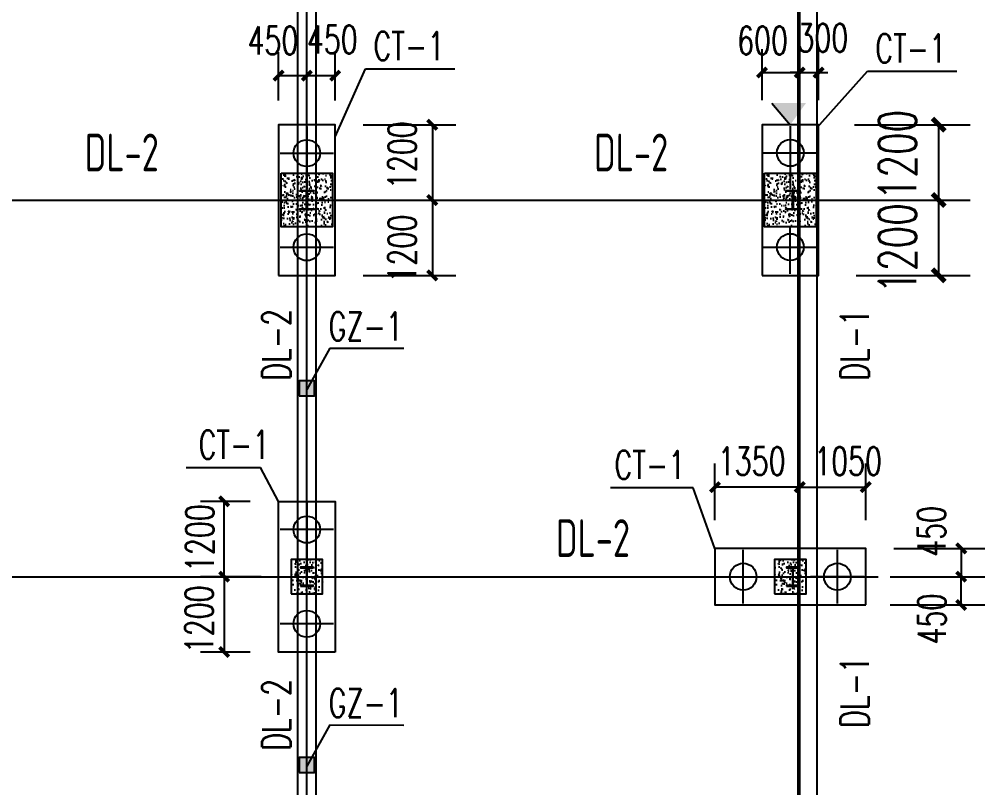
# Model space of a CAD drawing. Extents: x 180850 to 1400258, y 48356 to 327067.
# Drawn here: x 357599 to 372974, y 182821 to 195061 of the extents above; entities that cross this region are included whole.
import ezdxf

# ---------------------------------------------------------------- set-up
doc = ezdxf.new("R2010")
doc.units = 0
doc.header["$LTSCALE"] = 1000
for name, color, linetype in [('AXIS', 3, 'Continuous'), ('BASE_DE', 7, 'Continuous'), ('DIM_LEAD', 3, 'Continuous'), ('DOTE', 1, 'Continuous'), ('GZ', 50, 'Continuous'), ('NUM', 7, 'Continuous'), ('PUB_HATCH', 8, 'Continuous'), ('TEXT', 7, 'Continuous'), ('YCX', 90, 'Continuous'), ('承台', 2, 'Continuous'), ('桩', 201, 'Continuous')]:
    doc.layers.add(name, color=color, linetype=linetype)
doc.styles.add('_TCH_DIM_T3', font='SIMPLEX', dxfattribs={"width": 0.705882, "bigfont": 'GBCBIG'})
doc.styles.add('TSSD_Norm', font='tssdeng.shx', dxfattribs={"bigfont": 'hztxt.shx'})
doc.dimstyles.new('_TCH_ARCH&&150', dxfattribs={"dimtxt": 446.25, "dimasz": 150, "dimexe": 375, "dimexo": 450, "dimgap": 189.375, "dimtad": 1, "dimdec": 0, "dimzin": 0, "dimdsep": 46, "dimtxsty": '_TCH_DIM_T3', "dimblk": 'ARCHTICK', "dimcen": 0.09, "dimclrd": 3, "dimclre": 3, "dimclrt": 7, "dimazin": 2, "dimtfac": 1, "dimtdec": 0, "dimtix": 1, "dimtmove": 2, "dimatfit": 3, "dimfxl": 1, "dimtolj": 1, "dimtzin": 0, "dimarcsym": 0})
doc.dimstyles.new('TCH-200-1', dxfattribs={"dimtxt": 595, "dimasz": 200, "dimexe": 500, "dimexo": 600, "dimgap": 252.5, "dimtad": 1, "dimdec": 0, "dimzin": 0, "dimdsep": 46, "dimtxsty": '_TCH_DIM_T3', "dimblk": 'ARCHTICK', "dimcen": 0.09, "dimclrd": 3, "dimclre": 3, "dimclrt": 7, "dimazin": 2, "dimtfac": 1, "dimtdec": 0, "dimtix": 1, "dimtmove": 2, "dimatfit": 3, "dimfxl": 1, "dimtolj": 1, "dimtzin": 0, "dimarcsym": 0})
doc.dimstyles.new('TCH_150_1', dxfattribs={"dimtxt": 446.25, "dimasz": 150, "dimexe": 375, "dimexo": 450, "dimgap": 189.375, "dimtad": 1, "dimdec": 0, "dimzin": 0, "dimdsep": 46, "dimtxsty": '_TCH_DIM_T3', "dimblk": 'ARCHTICK', "dimcen": 0.09, "dimclrd": 256, "dimclre": 256, "dimclrt": 7, "dimazin": 2, "dimtfac": 1, "dimtdec": 0, "dimtix": 1, "dimtmove": 2, "dimatfit": 3, "dimfxl": 1, "dimtolj": 1, "dimtzin": 0, "dimarcsym": 0})

# ---------------------------------------------------------------- blocks, each defined once
blk = doc.blocks.new('A$C33B20A31')
at = {"layer": 'GZ'}
for points in [[(41540, 17900), (41760, 17900), (41760, 17890), (41657, 17890), (41653, 17885), (41653, 17615), (41657, 17610), (41760, 17610), (41760, 17600), (41540, 17600), (41540, 17610), (41643, 17610), (41647, 17615), (41647, 17885), (41643, 17890), (41540, 17890), (41540, 17900)], [(49280, 17900), (49500, 17900), (49500, 17890), (49397, 17890), (49393, 17885), (49393, 17615), (49397, 17610), (49500, 17610), (49500, 17600), (49280, 17600), (49280, 17610), (49383, 17610), (49387, 17615), (49387, 17885), (49383, 17890), (49280, 17890), (49280, 17900)], [(41550, 11600), (41750, 11600), (41750, 11610), (41657, 11610), (41653, 11615), (41653, 11885), (41657, 11890), (41750, 11890), (41750, 11900), (41550, 11900), (41550, 11890), (41643, 11890), (41647, 11885), (41647, 11615), (41643, 11610), (41550, 11610), (41550, 11600)], [(49290, 11600), (49490, 11600), (49490, 11610), (49397, 11610), (49393, 11615), (49393, 11885), (49397, 11890), (49490, 11890), (49490, 11900), (49290, 11900), (49290, 11890), (49383, 11890), (49387, 11885), (49387, 11615), (49383, 11610), (49290, 11610), (49290, 11600)]]:
    blk.add_lwpolyline(points, close=True, dxfattribs=at)
blk = doc.blocks.new('_ArchTick')
at = {"color": 0, "linetype": 'ByBlock', "const_width": 0.4}
blk.add_lwpolyline([(-0.5, -0.5), (0.5, 0.5)], dxfattribs=at)
blk = doc.blocks.new('*D1067')
at = {"layer": 'AXIS', "linetype": 'ByBlock', "lineweight": -2, "transparency": 16777216}
for p, q in [((371528, 186632), (372974, 186632)), ((372599, 186632), (372599, 186182)), ((371528, 186182), (372974, 186182))]:
    blk.add_line(p, q, dxfattribs=at)
at = {"layer": 'Defpoints', "color": 0, "linetype": 'ByBlock', "transparency": 16777216}
for p in [(371078, 186632), (371078, 186182), (372599, 186182)]:
    blk.add_point(p, dxfattribs=at)
at = {"layer": 'AXIS', "linetype": 'ByBlock', "lineweight": -2, "transparency": 16777216, "xscale": 150, "yscale": 150, "zscale": 150}
for p, rotation in [((372599, 186632), 90), ((372599, 186182), 270)]:
    blk.add_blockref('_ArchTick', p, dxfattribs=dict(at, rotation=rotation))
at = {"layer": 'AXIS', "color": 7, "linetype": 'ByBlock', "transparency": 16777216, "insert": (372124, 186904), "char_height": 446.2, "attachment_point": 5, "rotation": 90, "style": '_TCH_DIM_T3'}
blk.add_mtext('\\A1;450', dxfattribs=at)
blk = doc.blocks.new('*D1068')
at = {"layer": 'AXIS', "linetype": 'ByBlock', "lineweight": -2, "transparency": 16777216}
for p, q in [((370028, 187082), (370028, 187985)), ((371078, 187082), (371078, 187985)), ((370028, 187610), (371078, 187610))]:
    blk.add_line(p, q, dxfattribs=at)
at = {"layer": 'Defpoints', "color": 0, "linetype": 'ByBlock', "transparency": 16777216}
for p in [(371078, 187610), (370028, 186632), (371078, 186632)]:
    blk.add_point(p, dxfattribs=at)
at = {"layer": 'AXIS', "linetype": 'ByBlock', "lineweight": -2, "transparency": 16777216, "xscale": 150, "yscale": 150, "zscale": 150, "rotation": 180}
blk.add_blockref('_ArchTick', (370028, 187610), dxfattribs=at)
at = {"layer": 'AXIS', "linetype": 'ByBlock', "lineweight": -2, "transparency": 16777216, "xscale": 150, "yscale": 150, "zscale": 150}
blk.add_blockref('_ArchTick', (371078, 187610), dxfattribs=at)
at = {"layer": 'AXIS', "color": 7, "linetype": 'ByBlock', "transparency": 16777216, "insert": (370798, 188023), "char_height": 446.2, "attachment_point": 5, "style": '_TCH_DIM_T3'}
blk.add_mtext('\\A1;1050', dxfattribs=at)
blk = doc.blocks.new('*D1069')
at = {"layer": 'AXIS', "linetype": 'ByBlock', "lineweight": -2, "transparency": 16777216}
for p, q in [((368678, 187082), (368678, 187985)), ((370028, 187082), (370028, 187985)), ((370028, 187610), (368678, 187610))]:
    blk.add_line(p, q, dxfattribs=at)
at = {"layer": 'Defpoints', "color": 0, "linetype": 'ByBlock', "transparency": 16777216}
for p in [(368678, 187610), (368678, 186632), (370028, 186632)]:
    blk.add_point(p, dxfattribs=at)
at = {"layer": 'AXIS', "linetype": 'ByBlock', "lineweight": -2, "transparency": 16777216, "xscale": 150, "yscale": 150, "zscale": 150, "rotation": 180}
blk.add_blockref('_ArchTick', (368678, 187610), dxfattribs=at)
at = {"layer": 'AXIS', "linetype": 'ByBlock', "lineweight": -2, "transparency": 16777216, "xscale": 150, "yscale": 150, "zscale": 150}
blk.add_blockref('_ArchTick', (370028, 187610), dxfattribs=at)
at = {"layer": 'AXIS', "color": 7, "linetype": 'ByBlock', "transparency": 16777216, "insert": (369263, 188023), "char_height": 446.2, "attachment_point": 5, "style": '_TCH_DIM_T3'}
blk.add_mtext('\\A1;1350', dxfattribs=at)
blk = doc.blocks.new('*D1070')
at = {"layer": 'AXIS', "linetype": 'ByBlock', "lineweight": -2, "transparency": 16777216}
for p, q in [((371467, 186182), (372974, 186182)), ((372599, 185732), (372599, 186182)), ((371467, 185732), (372974, 185732))]:
    blk.add_line(p, q, dxfattribs=at)
at = {"layer": 'Defpoints', "color": 0, "linetype": 'ByBlock', "transparency": 16777216}
for p in [(371017, 186182), (372599, 186182), (371017, 185732)]:
    blk.add_point(p, dxfattribs=at)
at = {"layer": 'AXIS', "linetype": 'ByBlock', "lineweight": -2, "transparency": 16777216, "xscale": 150, "yscale": 150, "zscale": 150}
for p, rotation in [((372599, 186182), 90), ((372599, 185732), 270)]:
    blk.add_blockref('_ArchTick', p, dxfattribs=dict(at, rotation=rotation))
at = {"layer": 'AXIS', "color": 7, "linetype": 'ByBlock', "transparency": 16777216, "insert": (372134, 185508), "char_height": 446.2, "attachment_point": 5, "rotation": 90, "style": '_TCH_DIM_T3'}
blk.add_mtext('\\A1;450', dxfattribs=at)
blk = doc.blocks.new('*D1079')
at = {"color": 3, "lineweight": -2, "transparency": 16777216}
for p, q in [((369428, 193771), (369428, 194587)), ((370028, 193771), (370028, 194587)), ((369428, 194212), (370028, 194212))]:
    blk.add_line(p, q, dxfattribs=at)
at = {"layer": 'Defpoints', "color": 0, "transparency": 16777216}
for p in [(370028, 194212), (369428, 193321), (370028, 193321)]:
    blk.add_point(p, dxfattribs=at)
at = {"color": 3, "lineweight": -2, "transparency": 16777216, "xscale": 150, "yscale": 150, "zscale": 150, "rotation": 180}
blk.add_blockref('_ArchTick', (369428, 194212), dxfattribs=at)
at = {"color": 3, "lineweight": -2, "transparency": 16777216, "xscale": 150, "yscale": 150, "zscale": 150}
blk.add_blockref('_ArchTick', (370028, 194212), dxfattribs=at)
at = {"color": 7, "transparency": 16777216, "insert": (369436, 194722), "char_height": 446.2, "attachment_point": 5, "style": '_TCH_DIM_T3'}
blk.add_mtext('\\A1;600', dxfattribs=at)
blk = doc.blocks.new('*D1080')
at = {"color": 3, "lineweight": -2, "transparency": 16777216}
for p, q in [((370028, 193771), (370028, 194587)), ((370328, 193771), (370328, 194587)), ((370028, 194212), (369878, 194212)), ((370028, 194212), (370328, 194212)), ((370328, 194212), (370478, 194212))]:
    blk.add_line(p, q, dxfattribs=at)
at = {"layer": 'Defpoints', "color": 0, "transparency": 16777216}
for p in [(370328, 194212), (370028, 193321), (370328, 193321)]:
    blk.add_point(p, dxfattribs=at)
at = {"color": 3, "lineweight": -2, "transparency": 16777216, "xscale": 150, "yscale": 150, "zscale": 150}
blk.add_blockref('_ArchTick', (370028, 194212), dxfattribs=at)
at = {"color": 3, "lineweight": -2, "transparency": 16777216, "xscale": 150, "yscale": 150, "zscale": 150, "rotation": 180}
blk.add_blockref('_ArchTick', (370328, 194212), dxfattribs=at)
at = {"color": 7, "transparency": 16777216, "insert": (370395, 194766), "char_height": 446.2, "attachment_point": 5, "style": '_TCH_DIM_T3'}
blk.add_mtext('\\A1;300', dxfattribs=at)
blk = doc.blocks.new('*D1081')
at = {"color": 3, "lineweight": -2, "transparency": 16777216}
for p, q in [((361728, 193768), (361728, 194539)), ((362178, 193768), (362178, 194539)), ((361728, 194164), (362178, 194164))]:
    blk.add_line(p, q, dxfattribs=at)
at = {"layer": 'Defpoints', "color": 0, "transparency": 16777216}
for p in [(362178, 194164), (361728, 193318), (362178, 193318)]:
    blk.add_point(p, dxfattribs=at)
at = {"color": 3, "lineweight": -2, "transparency": 16777216, "xscale": 150, "yscale": 150, "zscale": 150, "rotation": 180}
blk.add_blockref('_ArchTick', (361728, 194164), dxfattribs=at)
at = {"color": 3, "lineweight": -2, "transparency": 16777216, "xscale": 150, "yscale": 150, "zscale": 150}
blk.add_blockref('_ArchTick', (362178, 194164), dxfattribs=at)
at = {"color": 7, "transparency": 16777216, "insert": (361638, 194724), "char_height": 446.2, "attachment_point": 5, "style": '_TCH_DIM_T3'}
blk.add_mtext('\\A1;450', dxfattribs=at)
blk = doc.blocks.new('*D1082')
at = {"color": 3, "lineweight": -2, "transparency": 16777216}
for p, q in [((362178, 193768), (362178, 194539)), ((362628, 193768), (362628, 194539)), ((362178, 194164), (362628, 194164))]:
    blk.add_line(p, q, dxfattribs=at)
at = {"layer": 'Defpoints', "color": 0, "transparency": 16777216}
for p in [(362628, 194164), (362178, 193318), (362628, 193318)]:
    blk.add_point(p, dxfattribs=at)
at = {"color": 3, "lineweight": -2, "transparency": 16777216, "xscale": 150, "yscale": 150, "zscale": 150, "rotation": 180}
blk.add_blockref('_ArchTick', (362178, 194164), dxfattribs=at)
at = {"color": 3, "lineweight": -2, "transparency": 16777216, "xscale": 150, "yscale": 150, "zscale": 150}
blk.add_blockref('_ArchTick', (362628, 194164), dxfattribs=at)
at = {"color": 7, "transparency": 16777216, "insert": (362584, 194741), "char_height": 446.2, "attachment_point": 5, "style": '_TCH_DIM_T3'}
blk.add_mtext('\\A1;450', dxfattribs=at)
blk = doc.blocks.new('*D1083')
at = {"layer": 'AXIS', "color": 3, "linetype": 'ByBlock', "lineweight": -2, "transparency": 16777216}
for p, q in [((370898, 192182), (372740, 192182)), ((372240, 192182), (372240, 190982)), ((370928, 190982), (372740, 190982))]:
    blk.add_line(p, q, dxfattribs=at)
at = {"layer": 'Defpoints', "color": 0, "linetype": 'ByBlock', "transparency": 16777216}
for p in [(370298, 192182), (370328, 190982), (372240, 190982)]:
    blk.add_point(p, dxfattribs=at)
at = {"layer": 'AXIS', "color": 3, "linetype": 'ByBlock', "lineweight": -2, "transparency": 16777216, "xscale": 200, "yscale": 200, "zscale": 200}
for p, rotation in [((372240, 192182), 90), ((372240, 190982), 270)]:
    blk.add_blockref('_ArchTick', p, dxfattribs=dict(at, rotation=rotation))
at = {"layer": 'AXIS', "color": 7, "linetype": 'ByBlock', "transparency": 16777216, "insert": (371585, 191411), "char_height": 595, "attachment_point": 5, "rotation": 90, "style": '_TCH_DIM_T3'}
blk.add_mtext('\\A1;1200', dxfattribs=at)
blk = doc.blocks.new('*D1084')
at = {"layer": 'AXIS', "color": 3, "linetype": 'ByBlock', "lineweight": -2, "transparency": 16777216}
for p, q in [((370898, 193382), (372740, 193382)), ((372240, 193382), (372240, 192182)), ((370898, 192182), (372740, 192182))]:
    blk.add_line(p, q, dxfattribs=at)
at = {"layer": 'Defpoints', "color": 0, "linetype": 'ByBlock', "transparency": 16777216}
for p in [(370298, 193382), (370298, 192182), (372240, 192182)]:
    blk.add_point(p, dxfattribs=at)
at = {"layer": 'AXIS', "color": 3, "linetype": 'ByBlock', "lineweight": -2, "transparency": 16777216, "xscale": 200, "yscale": 200, "zscale": 200}
for p, rotation in [((372240, 193382), 90), ((372240, 192182), 270)]:
    blk.add_blockref('_ArchTick', p, dxfattribs=dict(at, rotation=rotation))
at = {"layer": 'AXIS', "color": 7, "linetype": 'ByBlock', "transparency": 16777216, "insert": (371585, 192899), "char_height": 595, "attachment_point": 5, "rotation": 90, "style": '_TCH_DIM_T3'}
blk.add_mtext('\\A1;1200', dxfattribs=at)
blk = doc.blocks.new('*D1085')
at = {"color": 3, "lineweight": -2, "transparency": 16777216}
for p, q in [((363078, 192182), (364552, 192182)), ((364177, 192182), (364177, 190982)), ((363078, 190982), (364552, 190982))]:
    blk.add_line(p, q, dxfattribs=at)
at = {"layer": 'Defpoints', "color": 0, "transparency": 16777216}
for p in [(362628, 192182), (362628, 190982), (364177, 190982)]:
    blk.add_point(p, dxfattribs=at)
at = {"color": 3, "lineweight": -2, "transparency": 16777216, "xscale": 150, "yscale": 150, "zscale": 150}
for p, rotation in [((364177, 192182), 90), ((364177, 190982), 270)]:
    blk.add_blockref('_ArchTick', p, dxfattribs=dict(at, rotation=rotation))
at = {"color": 7, "transparency": 16777216, "insert": (363695, 191408), "char_height": 446.2, "attachment_point": 5, "rotation": 90, "style": '_TCH_DIM_T3'}
blk.add_mtext('\\A1;1200', dxfattribs=at)
blk = doc.blocks.new('*D1086')
at = {"color": 3, "lineweight": -2, "transparency": 16777216}
for p, q in [((363078, 193382), (364552, 193382)), ((364177, 193382), (364177, 192182)), ((363078, 192182), (364552, 192182))]:
    blk.add_line(p, q, dxfattribs=at)
at = {"layer": 'Defpoints', "color": 0, "transparency": 16777216}
for p in [(362628, 193382), (362628, 192182), (364177, 192182)]:
    blk.add_point(p, dxfattribs=at)
at = {"color": 3, "lineweight": -2, "transparency": 16777216, "xscale": 150, "yscale": 150, "zscale": 150}
for p, rotation in [((364177, 193382), 90), ((364177, 192182), 270)]:
    blk.add_blockref('_ArchTick', p, dxfattribs=dict(at, rotation=rotation))
at = {"color": 7, "transparency": 16777216, "insert": (363695, 192896), "char_height": 446.2, "attachment_point": 5, "rotation": 90, "style": '_TCH_DIM_T3'}
blk.add_mtext('\\A1;1200', dxfattribs=at)
blk = doc.blocks.new('*D1105')
at = {"layer": 'AXIS', "linetype": 'ByBlock', "lineweight": -2, "transparency": 16777216}
for p, q in [((361453, 186182), (360486, 186182)), ((360861, 186182), (360861, 184982)), ((361278, 184982), (360486, 184982))]:
    blk.add_line(p, q, dxfattribs=at)
at = {"layer": 'Defpoints', "color": 0, "linetype": 'ByBlock', "transparency": 16777216}
for p in [(361903, 186182), (360861, 184982), (361728, 184982)]:
    blk.add_point(p, dxfattribs=at)
at = {"layer": 'AXIS', "linetype": 'ByBlock', "lineweight": -2, "transparency": 16777216, "xscale": 150, "yscale": 150, "zscale": 150}
for p, rotation in [((360861, 186182), 90), ((360861, 184982), 270)]:
    blk.add_blockref('_ArchTick', p, dxfattribs=dict(at, rotation=rotation))
at = {"layer": 'AXIS', "color": 7, "linetype": 'ByBlock', "transparency": 16777216, "insert": (360465, 185503), "char_height": 446.2, "attachment_point": 5, "rotation": 90, "style": '_TCH_DIM_T3'}
blk.add_mtext('\\A1;1200', dxfattribs=at)
blk = doc.blocks.new('*D1106')
at = {"layer": 'AXIS', "linetype": 'ByBlock', "lineweight": -2, "transparency": 16777216}
for p, q in [((361278, 187382), (360486, 187382)), ((360861, 186182), (360861, 187382)), ((361453, 186182), (360486, 186182))]:
    blk.add_line(p, q, dxfattribs=at)
at = {"layer": 'Defpoints', "color": 0, "linetype": 'ByBlock', "transparency": 16777216}
for p in [(360861, 187382), (361728, 187382), (361903, 186182)]:
    blk.add_point(p, dxfattribs=at)
at = {"layer": 'AXIS', "linetype": 'ByBlock', "lineweight": -2, "transparency": 16777216, "xscale": 150, "yscale": 150, "zscale": 150}
for p, rotation in [((360861, 187382), 90), ((360861, 186182), 270)]:
    blk.add_blockref('_ArchTick', p, dxfattribs=dict(at, rotation=rotation))
at = {"layer": 'AXIS', "color": 7, "linetype": 'ByBlock', "transparency": 16777216, "insert": (360474, 186797), "char_height": 446.2, "attachment_point": 5, "rotation": 90, "style": '_TCH_DIM_T3'}
blk.add_mtext('\\A1;1200', dxfattribs=at)

msp = doc.modelspace()

# ---------------------------------------------------------------- hatches: boundary and pattern name
h = msp.add_hatch(color=256)
h.dxf.hatch_style = 1
h.paths.add_polyline_path([(362298.16, 189302.35), (362058.16, 189302.35), (362058.16, 189062.35), (362298.16, 189062.35)])
h = msp.add_hatch(color=256)
h.dxf.hatch_style = 1
h.paths.add_polyline_path([(362298.16, 183302.35), (362058.16, 183302.35), (362058.16, 183062.35), (362298.16, 183062.35)])
at = {"layer": 'PUB_HATCH', "linetype": 'ByBlock', "ltscale": 0.1}
h = msp.add_hatch(dxfattribs=at)
h.set_pattern_fill('AR-CONC', color=8, scale=100)
h.set_pattern_definition([(50, (-1578901.15, -460133.39), (182.184669, -15.939086), [19.05, -209.55]), (355, (-1578901.15, -460133.39), (-35.242826, 191.056643), [15.24, -167.64]), (100.451, (-1578885.96, -460134.72), (146.942502, 175.116688), [16.19, -178.09]), (46.1842, (-1578901.15, -460082.59), (271.07904, -42.042328), [28.575, -314.325]), (96.6356, (-1578878.56, -460086.1), (237.404234, 247.425556), [24.285, -267.135]), (351.184, (-1578901.15, -460082.6), (237.404606, 247.425118), [22.86, -251.46]), (21, (-1578875.75, -460095.29), (151.61488, -102.265519), [19.05, -209.55]), (326, (-1578875.75, -460095.29), (61.802028, 184.187966), [15.24, -167.64]), (71.4514, (-1578863.11, -460103.81), (213.416491, 81.922858), [16.19, -178.09]), (37.5, (-1578901.15, -460133.39), (3.0886033, 84.5550389), [0, -165.608, 0, -170.18, 0, -168.275]), (7.5, (-1578901.15, -460133.39), (66.8196625, 100.180575), [0, -97.028, 0, -161.798, 0, -64.135]), (327.5, (-1578957.79, -460133.39), (135.5905952, -5.728744), [0, -63.5, 0, -198.12, 0, -262.89]), (317.5, (-1578983.19, -460133.39), (148.1291814, 25.426491), [0, -82.55, 0, -131.572, 0, -186.69])])
h.paths.add_polyline_path([(362588.16, 191757.23), (361768.16, 191757.1), (361768.16, 192607.35), (362588.16, 192607.48)])
h = msp.add_hatch(dxfattribs=at)
h.set_pattern_fill('AR-CONC', color=8, scale=100)
h.set_pattern_definition([(50, (-1571201.12, -460133.3), (182.184669, -15.939086), [19.05, -209.55]), (355, (-1571201.12, -460133.3), (-35.242826, 191.056643), [15.24, -167.64]), (100.451, (-1571185.94, -460134.63), (146.942502, 175.116688), [16.19, -178.09]), (46.1842, (-1571201.12, -460082.5), (271.07904, -42.042328), [28.575, -314.325]), (96.6356, (-1571178.53, -460086), (237.404234, 247.425556), [24.285, -267.135]), (351.184, (-1571201.12, -460082.5), (237.404606, 247.425118), [22.86, -251.46]), (21, (-1571175.72, -460095.2), (151.61488, -102.265519), [19.05, -209.55]), (326, (-1571175.72, -460095.2), (61.802028, 184.187966), [15.24, -167.64]), (71.4514, (-1571163.09, -460103.73), (213.416491, 81.922858), [16.19, -178.09]), (37.5, (-1571201.12, -460133.306), (3.0886033, 84.5550389), [0, -165.608, 0, -170.18, 0, -168.275]), (7.5, (-1571201.12, -460133.31), (66.8196625, 100.180575), [0, -97.028, 0, -161.798, 0, -64.135]), (327.5, (-1571257.76, -460133.306), (135.5905952, -5.728744), [0, -63.5, 0, -198.12, 0, -262.89]), (317.5, (-1571283.16, -460133.31), (148.1291814, 25.426491), [0, -82.55, 0, -131.572, 0, -186.69])])
h.paths.add_polyline_path([(370288.19, 191757.31), (369468.19, 191757.18), (369468.19, 192607.44), (370288.19, 192607.56)])
h = msp.add_hatch(dxfattribs=at)
h.set_pattern_fill('AR-CONC', color=8, scale=100, angle=180)
h.set_pattern_definition([(230, (2303257.47, 912171.05), (-182.184669, 15.939086), [19.05, -209.55]), (175, (2303257.47, 912171.05), (35.242826, -191.056643), [15.24, -167.64]), (280.451, (2303242.29, 912172.37), (-146.942502, -175.116688), [16.19, -178.09]), (226.1842, (2303257.47, 912120.25), (-271.07904, 42.042328), [28.575, -314.325]), (276.6356, (2303234.88, 912123.75), (-237.404234, -247.425556), [24.285, -267.135]), (171.184, (2303257.47, 912120.25), (-237.404606, -247.425118), [22.86, -251.46]), (201, (2303232.07, 912132.95), (-151.61488, 102.265519), [19.05, -209.55]), (146, (2303232.07, 912132.95), (-61.802028, -184.187966), [15.24, -167.64]), (251.4514, (2303219.43, 912141.47), (-213.416491, -81.922858), [16.19, -178.09]), (217.5, (2303257.47, 912171.046), (-3.0886033, -84.5550389), [0, -165.608, 0, -170.18, 0, -168.275]), (187.5, (2303257.47, 912171.05), (-66.8196625, -100.180575), [0, -97.028, 0, -161.798, 0, -64.135]), (147.5, (2303314.11, 912171.046), (-135.5905952, 5.728744), [0, -63.5, 0, -198.12, 0, -262.89]), (137.5, (2303339.51, 912171.05), (-148.1291814, -25.426491), [0, -82.55, 0, -131.572, 0, -186.69])])
h.paths.add_polyline_path([(361928.29, 186457.33), (362428.29, 186457.33), (362428.29, 185907.33), (361928.29, 185907.33)])
h = msp.add_hatch(dxfattribs=at)
h.set_pattern_fill('AR-CONC', color=8, scale=100, angle=180)
h.set_pattern_definition([(230, (2310957.34, 912171.05), (-182.184669, 15.939086), [19.05, -209.55]), (175, (2310957.34, 912171.05), (35.242826, -191.056643), [15.24, -167.64]), (280.451, (2310942.16, 912172.37), (-146.942502, -175.116688), [16.19, -178.09]), (226.1842, (2310957.34, 912120.25), (-271.07904, 42.042328), [28.575, -314.325]), (276.6356, (2310934.75, 912123.75), (-237.404234, -247.425556), [24.285, -267.135]), (171.184, (2310957.34, 912120.25), (-237.404606, -247.425118), [22.86, -251.46]), (201, (2310931.94, 912132.95), (-151.61488, 102.265519), [19.05, -209.55]), (146, (2310931.94, 912132.95), (-61.802028, -184.187966), [15.24, -167.64]), (251.4514, (2310919.3, 912141.47), (-213.416491, -81.922858), [16.19, -178.09]), (217.5, (2310957.34, 912171.046), (-3.0886033, -84.5550389), [0, -165.608, 0, -170.18, 0, -168.275]), (187.5, (2310957.34, 912171.05), (-66.8196625, -100.180575), [0, -97.028, 0, -161.798, 0, -64.135]), (147.5, (2311013.98, 912171.046), (-135.5905952, 5.728744), [0, -63.5, 0, -198.12, 0, -262.89]), (137.5, (2311039.38, 912171.05), (-148.1291814, -25.426491), [0, -82.55, 0, -131.572, 0, -186.69])])
h.paths.add_polyline_path([(369628.16, 186457.33), (370128.16, 186457.33), (370128.16, 185907.33), (369628.16, 185907.33)])

# ---------------------------------------------------------------- linework, layer by layer
for points in [[(320258.16, 210202.35), (370298.16, 210202.35), (370298.16, 174162.35), (320258.16, 174162.35)], [(320558.16, 209902.35), (369998.16, 209902.35), (369998.16, 174462.35), (320558.16, 174462.35)], [(362028.16, 174982.18), (362328.16, 174982.18), (362328.16, 209902.35), (362028.16, 209902.35)], [(362058.16, 189062.35), (362298.16, 189062.35), (362298.16, 189302.35), (362058.16, 189302.35)], [(361928.29, 185907.33), (362428.29, 185907.33), (362428.29, 186457.33), (361928.29, 186457.33)], [(369628.16, 185907.33), (370128.16, 185907.33), (370128.16, 186457.33), (369628.16, 186457.33)], [(362058.16, 183062.35), (362298.16, 183062.35), (362298.16, 183302.35), (362058.16, 183302.35)]]:
    msp.add_lwpolyline(points, close=True)
at = {"layer": 'BASE_DE'}
for points in [[(361768.16, 192607.35), (362588.16, 192607.48), (362588.16, 191757.23), (361768.16, 191757.1)], [(369468.19, 192607.44), (370288.19, 192607.56), (370288.19, 191757.31), (369468.19, 191757.18)]]:
    msp.add_lwpolyline(points, close=True, dxfattribs=at)
at = {"layer": 'DIM_LEAD'}
for p, q in [((362628.17, 193189.64), (363115.06, 194269.94)), ((363115.06, 194269.94), (364536.78, 194269.94)), ((370301.62, 193332.44), (371106.06, 194232.79)), ((371106.06, 194232.79), (372527.78, 194232.79)), ((360256.67, 187921.62), (361438.01, 187921.62)), ((361728.14, 187382.48), (361438.01, 187921.62)), ((368330, 187599.02), (367013.77, 187599.02)), ((368678.03, 186632.35), (368330, 187599.02))]:
    msp.add_line(p, q, dxfattribs=at)
at = {"layer": 'DOTE'}
for p, q in [((362178.16, 173307.35), (362178.16, 211057.35)), ((370028.16, 173307.35), (370028.16, 211057.35)), ((319403.16, 192182.35), (371278.16, 192182.35)), ((319403.16, 186182.35), (371278.16, 186182.35))]:
    msp.add_line(p, q, dxfattribs=at)
at = {"layer": 'TEXT', "color": 5}
msp.add_line((369583.36, 193726.97), (369878.19, 193382.44), dxfattribs=at)
msp.add_solid([(370127.75, 193726.97), (369878.19, 193382.44), (369583.36, 193726.97)], dxfattribs=at)
at = {"layer": 'YCX'}
for p, q in [((362546.33, 189821.38), (362178.16, 189162.19)), ((362546.33, 189821.38), (363723.97, 189819.84)), ((362546.33, 183821.38), (362178.16, 183162.19)), ((362546.33, 183821.38), (363723.97, 183819.84))]:
    msp.add_line(p, q, dxfattribs=at)
at = {"layer": '承台'}
for points in [[(361728.17, 190982.35), (362628.17, 190982.35), (362628.17, 193382.35), (361728.17, 193382.35)], [(369428.19, 190982.44), (370328.19, 190982.44), (370328.19, 193382.44), (369428.19, 193382.44)], [(362628.14, 184982.48), (361728.14, 184982.48), (361728.14, 187382.48), (362628.14, 187382.48)], [(371078.03, 185732.35), (371078.03, 186632.35), (368678.03, 186632.35), (368678.03, 185732.35)]]:
    msp.add_lwpolyline(points, close=True, dxfattribs=at)
at = {"layer": '桩'}
for p, q in [((362178.15, 193355.37), (362178.15, 192353.37)), ((369878.16, 193358.44), (369878.16, 192356.44)), ((361752.15, 192929.37), (362604.15, 192929.37)), ((369452.16, 192932.44), (370304.16, 192932.44)), ((362178.15, 191003.37), (362178.15, 191760.37)), ((369878.16, 191006.44), (369878.16, 191758.44)), ((361752.15, 191429.37), (362604.15, 191429.37)), ((369452.16, 191432.44), (370304.16, 191432.44)), ((362178.16, 187358.48), (362178.16, 186356.48)), ((362604.16, 186932.48), (361752.16, 186932.48)), ((369128.03, 185756.33), (369128.03, 186608.33)), ((370628.03, 185756.33), (370628.03, 186608.33)), ((368702.03, 186182.33), (369704.03, 186182.33)), ((371054.03, 186182.33), (370202.03, 186182.33)), ((362178.16, 185006.48), (362178.16, 185858.48)), ((362604.16, 185432.48), (361752.16, 185432.48))]:
    msp.add_line(p, q, dxfattribs=at)
for centre in [(362178.15, 192929.37), (369878.16, 192932.44), (362178.15, 191429.37), (369878.16, 191432.44), (362178.16, 186932.48), (369128.03, 186182.33), (370628.03, 186182.33), (362178.16, 185432.48)]:
    msp.add_circle(centre, 213, dxfattribs=at)

# ---------------------------------------------------------------- block references
msp.add_blockref('A$C33B20A31', (320528.16, 174432.35))

# ---------------------------------------------------------------- texts
at = {"layer": 'NUM', "style": 'TSSD_Norm', "width": 0.7}
for p in [(358641.44, 192639.66), (366753.44, 192639.66), (366145.37, 186497.79)]:
    msp.add_text('DL-2', height=600, dxfattribs=at).set_placement(p)
at = {"layer": 'YCX', "style": '_TCH_DIM_T3', "width": 0.705882}
for s, p in [('CT-1', (363238.88, 194409.93)), ('CT-1', (371229.88, 194372.77)), ('GZ-1', (362523.28, 189944.33)), ('CT-1', (360452.44, 188061.61)), ('CT-1', (367075.41, 187739.01)), ('GZ-1', (362523.28, 183944.33))]:
    msp.add_text(s, height=450, dxfattribs=at).set_placement(p)
at = {"layer": '承台', "color": 6, "style": '_TCH_DIM_T3', "width": 0.705882}
for s, p in [('DL-2', (361918.21, 189304.46)), ('DL-1', (371128.35, 189304.46)), ('DL-1', (371128.35, 183774.02)), ('DL-2', (361918.21, 183410.73))]:
    msp.add_text(s, height=450, rotation=90, dxfattribs=at).set_placement(p)

# ---------------------------------------------------------------- dimensions: what is measured, and where the dimension line sits
for base, p1, p2, picture, middle in [((362178.17, 194163.69), (361728.17, 193318.13), (362178.17, 193318.13), '*D1081', (361638.18, 194724.2)), ((362628.17, 194163.69), (362178.17, 193318.13), (362628.17, 193318.13), '*D1082', (362583.55, 194740.84)), ((370028.19, 194211.87), (369428.19, 193321.2), (370028.19, 193321.2), '*D1079', (369435.99, 194722.17)), ((370328.19, 194211.87), (370028.19, 193321.2), (370328.19, 193321.2), '*D1080', (370395.29, 194766.25))]:
    dim = msp.add_linear_dim(base=base, p1=p1, p2=p2, dimstyle='_TCH_ARCH&&150')
    dim.commit()
    dim.dimension.update_dxf_attribs({"geometry": picture, "text_midpoint": middle, "dimtype": 160})
for base, p1, p2, picture, middle in [((364176.78, 192182.35), (362628.17, 193382.35), (362628.17, 192182.35), '*D1086', (363695.21, 192895.89)), ((364176.78, 190982.35), (362628.17, 192182.35), (362628.17, 190982.35), '*D1085', (363695.21, 191407.83))]:
    dim = msp.add_linear_dim(base=base, p1=p1, p2=p2, angle=90, dimstyle='_TCH_ARCH&&150')
    dim.commit()
    dim.dimension.update_dxf_attribs({"geometry": picture, "text_midpoint": middle, "dimtype": 160})
at = {"layer": 'AXIS', "linetype": 'ByBlock'}
for base, p1, p2, angle, dimstyle, picture, middle in [((372239.76, 192182.35), (370298.19, 193382.44), (370298.16, 192182.35), 90, 'TCH-200-1', '*D1084', (371584.6, 192898.95)), ((372239.76, 190982.44), (370298.16, 192182.35), (370328.19, 190982.44), 90, 'TCH-200-1', '*D1083', (371584.6, 191410.89)), ((368678.03, 187610.4), (370028.16, 186632.35), (368678.03, 186632.35), 180, 'TCH_150_1', '*D1069', (369263.28, 188022.9)), ((371078.03, 187610.4), (370028.16, 186632.35), (371078.03, 186632.35), 180, 'TCH_150_1', '*D1068', (370798.24, 188022.9)), ((360860.76, 187382.48), (361903.16, 186182.35), (361728.14, 187382.48), 90, 'TCH_150_1', '*D1106', (360474.49, 186797.23)), ((372598.51, 186182.33), (371078.03, 186632.35), (371078.03, 186182.33), 90, 'TCH_150_1', '*D1067', (372124.12, 186904.09)), ((360860.76, 184982.48), (361903.16, 186182.35), (361728.14, 184982.48), 90, 'TCH_150_1', '*D1105', (360465.1, 185503.11)), ((372598.51, 186182.35), (371016.67, 185732.35), (371016.67, 186182.35), 90, 'TCH_150_1', '*D1070', (372134.08, 185508.39))]:
    dim = msp.add_linear_dim(base=base, p1=p1, p2=p2, angle=angle, dimstyle=dimstyle, dxfattribs=at)
    dim.commit()
    dim.dimension.update_dxf_attribs({"geometry": picture, "text_midpoint": middle, "dimtype": 160})

doc.saveas('drawing.dxf')
